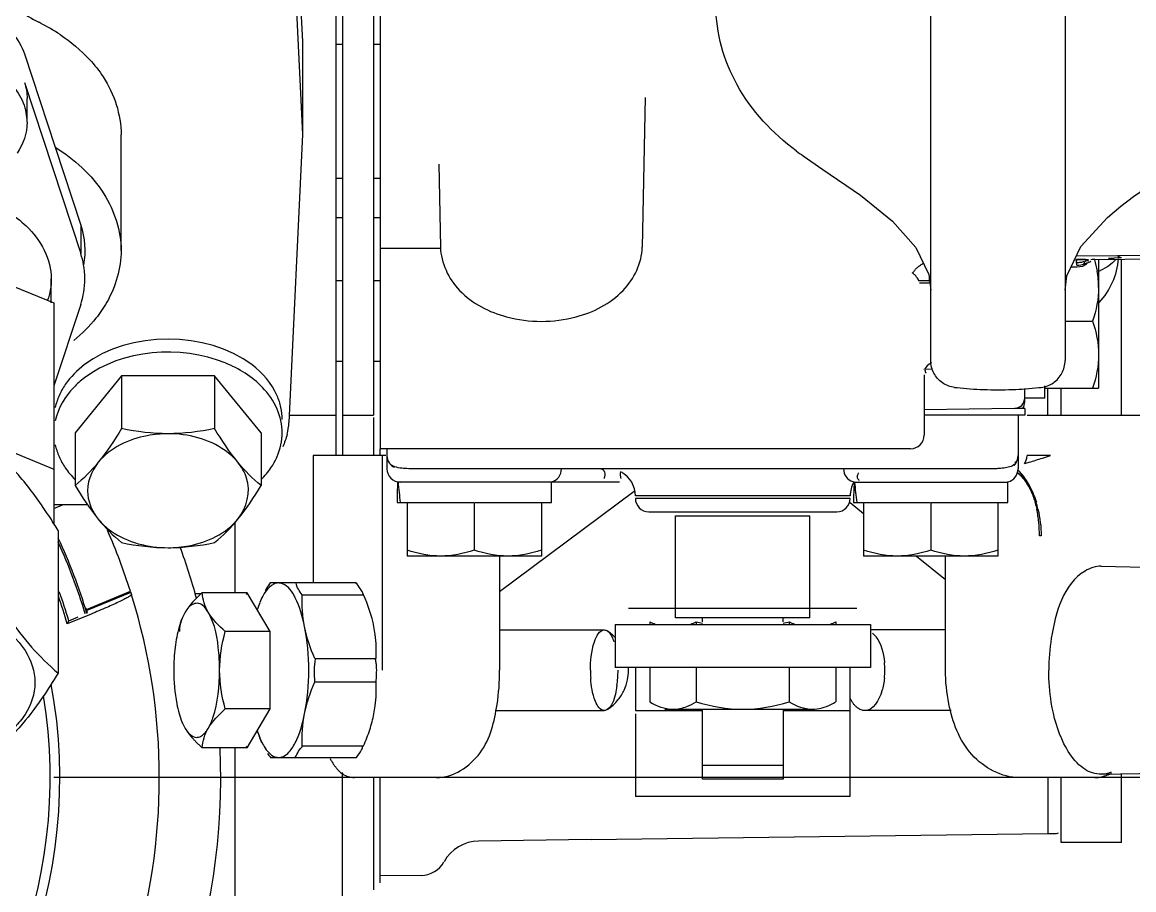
# Model space of a CAD drawing. Header units: millimetres. Extents: x 17886 to 18265, y -8727 to -7321.
# Drawn here: x 18010.017 to 18010.845, y -7650.486 to -7649.84 of the extents above; entities that cross this region are included whole.
import ezdxf

# ---------------------------------------------------------------- set-up
doc = ezdxf.new("R2010")
doc.units = ezdxf.units.MM
doc.linetypes.add('CENTER', pattern=[2, 1.25, -0.25, 0.25, -0.25])
for name, color, linetype in [('3583940_CP01DXF_CONTINUOUS_LINE', 7, 'Continuous'), ('3583940_CP03DXF_CONTINUOUS_LINE', 7, 'Continuous'), ('3884027_DKREDXF_CONTINUOUS_LINE', 7, 'Continuous'), ('5D1026_DKVG0DXF_CONTINUOUS_LINE', 7, 'Continuous'), ('DEFAULT_1', 7, 'CENTER')]:
    doc.layers.add(name, color=color, linetype=linetype)

msp = doc.modelspace()

# ---------------------------------------------------------------- linework, layer by layer
at = {"layer": '3583940_CP01DXF_CONTINUOUS_LINE', "color": 6, "linetype": 'Continuous'}
for p, q in [((18010.04068, -7650.20218), (18010.04693, -7650.1996)), ((18010.06489, -7650.27742), (18010.09763, -7650.26385)), ((18010.09773, -7650.26418), (18010.06498, -7650.27774)), ((18010.09789, -7650.26468), (18010.06514, -7650.27825)), ((18010.09773, -7650.26418), (18010.09845, -7650.26646)), ((18010.06464, -7650.27662), (18010.06436, -7650.27673)), ((18010.06489, -7650.27742), (18010.06464, -7650.27662)), ((18010.06557, -7650.27963), (18010.06498, -7650.27774)), ((18010.06833, -7650.28087), (18010.05063, -7650.2882)), ((18010.05063, -7650.2882), (18010.05178, -7650.28579)), ((18010.05178, -7650.28579), (18010.05861, -7650.28296))]:
    msp.add_line(p, q, dxfattribs=at)
for radius, start, end in [(0.45847, 17.62548, 23.65535), (0.50419, 15.36659, 19.89812), (0.4064, 16.36015, 19.41971), (0.40819, 16.63954, 19.83598), (0.45847, 342.71583, 17.28417), (0.38436, 178.05162, 10.41973), (0.37719, 178.28265, 9.27887), (0.50419, 319.08374, 2.53141)]:
    msp.add_arc((18009.66068, -7650.40268), radius, start, end, dxfattribs=at)
for points, knots in [([(18010.09845, -7650.26646), (18010.09853, -7650.2667), (18010.09746, -7650.26734), (18010.0961, -7650.26828), (18010.09321, -7650.26974), (18010.08789, -7650.27237), (18010.07943, -7650.27619), (18010.07224, -7650.27925), (18010.06833, -7650.28087)], [0, 0, 0, 0, 0.022643, 0.081013, 0.174063, 0.298348, 0.620774, 1, 1, 1, 1]), ([(18010.06514, -7650.27997), (18010.06525, -7650.27991), (18010.06537, -7650.27982), (18010.06558, -7650.27968), (18010.06557, -7650.27963)], [0, 0, 0, 0, 0.717759, 1, 1, 1, 1])]:
    msp.add_open_spline(points, degree=3, knots=knots, dxfattribs=at)
at = {"layer": '3583940_CP03DXF_CONTINUOUS_LINE', "color": 7, "linetype": 'Continuous'}
for radius, start, end in [(0.42266, 16.82941, 24.95465), (0.42139, 16.84108, 24.58129)]:
    msp.add_arc((18009.66068, -7650.40268), radius, start, end, dxfattribs=at)
at = {"layer": '3884027_DKREDXF_CONTINUOUS_LINE', "color": 7, "linetype": 'Continuous'}
for p, q in [((18010.27868, -7649.36843), (18010.27868, -7650.13268)), ((18010.25568, -7649.37592), (18010.25568, -7650.16268)), ((18010.01874, -7649.86374), (18010.04155, -7649.93317)), ((18010.06062, -7649.99121), (18010.06062, -7650.01242)), ((18009.94568, -7650.01031), (18010.04068, -7650.04909)), ((18010.28368, -7650.00844), (18010.28368, -7650.01054)), ((18010.80884, -7650.01686), (18010.81114, -7650.01685)), ((18010.83023, -7650.01543), (18010.83293, -7650.01541)), ((18010.83293, -7650.01541), (18010.83561, -7650.01538)), ((18010.06062, -7650.05019), (18010.04068, -7650.11087)), ((18010.76368, -7650.12018), (18010.76368, -7650.11292)), ((18010.77868, -7650.11227), (18010.77868, -7650.11098)), ((18010.77868, -7650.12018), (18010.77868, -7650.11268)), ((18010.76368, -7650.12768), (18010.7562, -7650.12768)), ((18009.94568, -7650.13405), (18010.04068, -7650.17283)), ((18010.25068, -7650.13268), (18010.25068, -7650.16268)), ((18010.76368, -7650.13268), (18010.68868, -7650.13268)), ((18010.28785, -7650.16268), (18010.23376, -7650.16268)), ((18010.28368, -7650.16268), (18010.28368, -7650.15768)), ((18010.76518, -7650.16484), (18010.76538, -7650.16268)), ((18010.78279, -7650.16268), (18010.76538, -7650.16268)), ((18010.04068, -7650.17283), (18010.04068, -7650.21366)), ((18010.46176, -7650.18268), (18010.29661, -7650.18268)), ((18010.63661, -7650.18268), (18010.75118, -7650.18268)), ((18010.63368, -7650.19268), (18010.47368, -7650.19268)), ((18010.63368, -7650.19468), (18010.47368, -7650.19468)), ((18010.29618, -7650.19768), (18010.30368, -7650.19768)), ((18010.30409, -7650.19768), (18010.35327, -7650.19768)), ((18010.35409, -7650.19768), (18010.40327, -7650.19768)), ((18010.40368, -7650.19768), (18010.41118, -7650.19768)), ((18010.63618, -7650.19768), (18010.64368, -7650.19768)), ((18010.64409, -7650.19768), (18010.69327, -7650.19768)), ((18010.69409, -7650.19768), (18010.74327, -7650.19768)), ((18010.74368, -7650.19768), (18010.75118, -7650.19768)), ((18010.50368, -7650.20768), (18010.60368, -7650.20768)), ((18010.77596, -7650.22266), (18010.77466, -7650.22268)), ((18010.63868, -7650.27668), (18010.46868, -7650.27668)), ((18010.60368, -7650.28368), (18010.50368, -7650.28368)), ((18010.28368, -7650.48088), (18010.28368, -7650.40268))]:
    msp.add_line(p, q, dxfattribs=at)
at = {"layer": '3884027_DKREDXF_CONTINUOUS_LINE', "color": 6, "linetype": 'Continuous'}
for p, q in [((18010.25068, -7649.37799), (18010.25068, -7650.13268)), ((18010.21563, -7649.64029), (18010.22568, -7649.85453)), ((18010.28368, -7649.6661), (18010.28368, -7650.00844)), ((18010.21563, -7649.70958), (18010.22568, -7649.92382)), ((18010.69368, -7650.09213), (18010.69368, -7649.7743)), ((18010.79368, -7649.7743), (18010.79368, -7650.09213)), ((18010.22568, -7649.85453), (18010.22568, -7649.92382)), ((18010.25068, -7649.85634), (18010.25568, -7649.85634)), ((18010.27868, -7649.85634), (18010.28368, -7649.85634)), ((18010.01874, -7649.88495), (18010.06062, -7650.01242)), ((18010.02068, -7649.91463), (18010.02068, -7649.89695)), ((18010.48087, -7649.89626), (18010.47881, -7650.00762)), ((18010.09068, -7650.01009), (18010.09068, -7649.92382)), ((18010.22568, -7649.92382), (18010.21563, -7650.13807)), ((18010.04155, -7649.93317), (18010.06062, -7649.99121)), ((18010.59857, -7649.93961), (18010.61334, -7649.94969)), ((18010.32742, -7649.94579), (18010.32856, -7650.00762)), ((18010.25068, -7649.95634), (18010.25568, -7649.95634)), ((18010.27868, -7649.95634), (18010.28368, -7649.95634)), ((18010.84459, -7649.96999), (18010.87186, -7649.95114)), ((18010.8353, -7649.97705), (18010.84459, -7649.96999)), ((18010.82531, -7649.98542), (18010.83529, -7649.97706)), ((18010.25068, -7649.98542), (18010.25568, -7649.98542)), ((18010.27868, -7649.98542), (18010.28368, -7649.98542)), ((18010.28368, -7650.00844), (18010.32856, -7650.00844)), ((18010.28368, -7650.01054), (18010.28368, -7650.15768)), ((18010.80208, -7650.01404), (18010.88068, -7650.0133)), ((18010.79827, -7650.02213), (18010.80204, -7650.02226)), ((18010.80074, -7650.01696), (18010.81114, -7650.01686)), ((18010.80681, -7650.02169), (18010.80961, -7650.02035)), ((18010.81287, -7650.01685), (18010.88068, -7650.01622)), ((18010.81868, -7650.01679), (18010.81868, -7650.11268)), ((18010.82607, -7650.01584), (18010.82815, -7650.0158)), ((18010.82815, -7650.0158), (18010.83024, -7650.01576)), ((18010.83568, -7650.13297), (18010.83568, -7650.01663)), ((18010.03868, -7650.04909), (18010.03868, -7650.0313)), ((18010.25568, -7650.03268), (18010.25068, -7650.03268)), ((18010.28368, -7650.03268), (18010.27868, -7650.03268)), ((18010.69261, -7650.03268), (18010.6851, -7650.03268)), ((18010.04068, -7650.04909), (18010.04068, -7650.17283)), ((18010.79368, -7650.06268), (18010.81422, -7650.06268)), ((18010.25568, -7650.09268), (18010.25068, -7650.09268)), ((18010.28368, -7650.09268), (18010.27868, -7650.09268)), ((18010.09104, -7650.10343), (18010.0564, -7650.14586)), ((18010.09104, -7650.10343), (18010.09104, -7650.14277)), ((18010.16033, -7650.10343), (18010.09104, -7650.10343)), ((18010.16033, -7650.10343), (18010.16033, -7650.14277)), ((18010.19497, -7650.14586), (18010.16033, -7650.10343)), ((18010.69436, -7650.09839), (18010.68853, -7650.09861)), ((18010.68868, -7650.10268), (18010.68868, -7650.14768)), ((18010.77868, -7650.11268), (18010.81868, -7650.11268)), ((18010.78082, -7650.133), (18010.78082, -7650.11268)), ((18010.79068, -7650.13297), (18010.79068, -7650.11268)), ((18010.76368, -7650.12268), (18010.76368, -7650.12018)), ((18010.77868, -7650.12018), (18010.76368, -7650.12018)), ((18010.75579, -7650.12778), (18010.68868, -7650.12866)), ((18010.76368, -7650.12768), (18010.76368, -7650.13268)), ((18010.21563, -7650.13268), (18010.25068, -7650.13268)), ((18010.25568, -7650.13268), (18010.27868, -7650.13268)), ((18010.27868, -7650.13458), (18010.27868, -7650.16268)), ((18010.75868, -7650.13268), (18010.75868, -7650.17268)), ((18010.76538, -7650.13268), (18010.85845, -7650.13268)), ((18010.0564, -7650.14586), (18010.0564, -7650.1852)), ((18010.19497, -7650.14586), (18010.19497, -7650.1852)), ((18010.23376, -7650.16268), (18010.23376, -7650.25768)), ((18010.67868, -7650.15768), (18010.28368, -7650.15768)), ((18010.28537, -7650.32268), (18010.28539, -7650.16283)), ((18010.28868, -7650.15768), (18010.28868, -7650.17268)), ((18010.73805, -7650.17268), (18010.30931, -7650.17268)), ((18010.75979, -7650.17486), (18010.76055, -7650.17588)), ((18010.76233, -7650.17846), (18010.76335, -7650.18003)), ((18010.41118, -7650.19768), (18010.41118, -7650.18268)), ((18010.75118, -7650.19768), (18010.75118, -7650.18268)), ((18010.76335, -7650.18003), (18010.76446, -7650.18181)), ((18010.37259, -7650.26398), (18010.47279, -7650.18934)), ((18010.06578, -7650.1996), (18010.04068, -7650.1996)), ((18010.30368, -7650.19768), (18010.30368, -7650.23768)), ((18010.35368, -7650.19768), (18010.35368, -7650.23321)), ((18010.40368, -7650.19768), (18010.40368, -7650.23768)), ((18010.48368, -7650.20468), (18010.62368, -7650.20468)), ((18010.63369, -7650.19783), (18010.64368, -7650.20591)), ((18010.64368, -7650.19768), (18010.64368, -7650.23768)), ((18010.69368, -7650.19768), (18010.69368, -7650.23321)), ((18010.74368, -7650.19768), (18010.74368, -7650.23768)), ((18010.17568, -7650.26494), (18010.17568, -7650.21251)), ((18010.50368, -7650.28368), (18010.50368, -7650.20768)), ((18010.60368, -7650.28368), (18010.60368, -7650.20768)), ((18010.04383, -7650.21869), (18010.04383, -7650.32475)), ((18010.40368, -7650.23768), (18010.30368, -7650.23768)), ((18010.37259, -7650.23768), (18010.37259, -7650.32268)), ((18010.74368, -7650.23768), (18010.64368, -7650.23768)), ((18010.68299, -7650.23768), (18010.70458, -7650.25513)), ((18010.70467, -7650.32268), (18010.70467, -7650.23768)), ((18010.82068, -7650.24518), (18010.89429, -7650.24668)), ((18010.26608, -7650.25768), (18010.20166, -7650.25768)), ((18010.18454, -7650.26494), (18010.15115, -7650.26494)), ((18010.18454, -7650.26494), (18010.18381, -7650.26617)), ((18010.20164, -7650.29381), (18010.18454, -7650.26494)), ((18010.19555, -7650.26859), (18010.19402, -7650.27222)), ((18010.2256, -7650.26643), (18010.27127, -7650.26643)), ((18010.1384, -7650.27937), (18010.13617, -7650.28387)), ((18010.1364, -7650.28333), (18010.13617, -7650.28386)), ((18010.4844, -7650.28668), (18010.4844, -7650.28868)), ((18010.51904, -7650.28668), (18010.51904, -7650.28868)), ((18010.52368, -7650.28668), (18010.52368, -7650.28368)), ((18010.58368, -7650.28668), (18010.58368, -7650.28368)), ((18010.58833, -7650.28668), (18010.58833, -7650.28868)), ((18010.62297, -7650.28668), (18010.62297, -7650.28868)), ((18010.20164, -7650.29381), (18010.16825, -7650.29381)), ((18010.20164, -7650.35154), (18010.20164, -7650.29381)), ((18010.37259, -7650.29268), (18010.4505, -7650.29268)), ((18010.45868, -7650.28868), (18010.45868, -7650.32068)), ((18010.45868, -7650.28868), (18010.64868, -7650.28868)), ((18010.64868, -7650.28868), (18010.64868, -7650.32068)), ((18010.70467, -7650.29268), (18010.64868, -7650.29268)), ((18010.23498, -7650.31392), (18010.28065, -7650.31392)), ((18010.64868, -7650.32068), (18010.45868, -7650.32068)), ((18010.47368, -7650.32068), (18010.47368, -7650.35268)), ((18010.4844, -7650.32068), (18010.4844, -7650.34632)), ((18010.51904, -7650.32068), (18010.51904, -7650.34632)), ((18010.58833, -7650.32068), (18010.58833, -7650.34632)), ((18010.62297, -7650.32068), (18010.62297, -7650.34632)), ((18010.63368, -7650.41668), (18010.63368, -7650.32068)), ((18010.23498, -7650.33143), (18010.28065, -7650.33143)), ((18010.20164, -7650.35154), (18010.16825, -7650.35154)), ((18010.18454, -7650.38041), (18010.20164, -7650.35154)), ((18010.36951, -7650.35268), (18010.4505, -7650.35268)), ((18010.47368, -7650.35268), (18010.52368, -7650.35268)), ((18010.49573, -7650.35168), (18010.60565, -7650.35168)), ((18010.52368, -7650.40368), (18010.52368, -7650.35168)), ((18010.58368, -7650.35168), (18010.58368, -7650.40368)), ((18010.58368, -7650.35268), (18010.63368, -7650.35268)), ((18010.70883, -7650.35268), (18010.64446, -7650.35268)), ((18010.1364, -7650.36203), (18010.13617, -7650.36149)), ((18010.13617, -7650.36149), (18010.1384, -7650.36598)), ((18010.47368, -7650.35511), (18010.47368, -7650.41668)), ((18010.19555, -7650.37676), (18010.19402, -7650.37313)), ((18010.18454, -7650.38041), (18010.15115, -7650.38041)), ((18010.17568, -7650.50082), (18010.17568, -7650.38041)), ((18010.18381, -7650.37918), (18010.18454, -7650.38041)), ((18010.2256, -7650.37892), (18010.27127, -7650.37892)), ((18010.20166, -7650.38768), (18010.26608, -7650.38768)), ((18010.58368, -7650.39368), (18010.52368, -7650.39368)), ((18010.25568, -7650.50082), (18010.25568, -7650.39875)), ((18010.32549, -7650.40268), (18010.26441, -7650.40268)), ((18010.27868, -7650.40268), (18010.27868, -7650.48616)), ((18010.81596, -7650.40268), (18010.75967, -7650.40268)), ((18010.78082, -7650.40268), (18010.78082, -7650.44438)), ((18010.79068, -7650.45087), (18010.79068, -7650.40268)), ((18010.82068, -7650.40017), (18010.89429, -7650.39867)), ((18010.83568, -7650.45087), (18010.83568, -7650.39987)), ((18010.58368, -7650.40368), (18010.52368, -7650.40368)), ((18010.63368, -7650.41668), (18010.47368, -7650.41668)), ((18010.44068, -7650.44883), (18010.78082, -7650.44438)), ((18010.78082, -7650.44438), (18010.78568, -7650.44438)), ((18010.44068, -7650.44882), (18010.35695, -7650.44992)), ((18010.83568, -7650.45088), (18010.79068, -7650.45088)), ((18010.31404, -7650.47548), (18010.28368, -7650.47588))]:
    msp.add_line(p, q, dxfattribs=at)
for points in [[(18010.61334, -7649.94969), (18010.6413, -7649.96891), (18010.66515, -7649.98824), (18010.68253, -7650.00795), (18010.69213, -7650.02802), (18010.69368, -7650.03965)], [(18010.79368, -7650.03968), (18010.79498, -7650.02905), (18010.80543, -7650.00709), (18010.82531, -7649.98542)], [(18010.80204, -7650.02226), (18010.80252, -7650.02228), (18010.80681, -7650.02169)], [(18010.81586, -7650.01678), (18010.8157, -7650.01679), (18010.81399, -7650.01683)], [(18010.759, -7650.17388), (18010.75888, -7650.17375), (18010.7591, -7650.17401), (18010.75942, -7650.17439), (18010.75979, -7650.17486)], [(18010.76801, -7650.1866), (18010.76726, -7650.18519), (18010.76651, -7650.18386), (18010.76578, -7650.18265), (18010.76509, -7650.18155), (18010.76441, -7650.18053), (18010.76375, -7650.17959), (18010.76311, -7650.17872), (18010.76249, -7650.17791), (18010.76189, -7650.17715), (18010.76132, -7650.17646), (18010.76077, -7650.17582), (18010.76024, -7650.17523), (18010.75974, -7650.17467), (18010.75925, -7650.17415), (18010.759, -7650.17388)], [(18010.76055, -7650.17588), (18010.76096, -7650.17645), (18010.7614, -7650.17708), (18010.76185, -7650.17774), (18010.76233, -7650.17846)], [(18010.76446, -7650.18181), (18010.76505, -7650.18278), (18010.76566, -7650.1838), (18010.76629, -7650.18487)], [(18010.76629, -7650.18487), (18010.76694, -7650.186), (18010.76761, -7650.18719), (18010.76833, -7650.1885)], [(18010.77055, -7650.19224), (18010.76999, -7650.19086), (18010.76938, -7650.18946), (18010.76872, -7650.18803), (18010.76801, -7650.1866)], [(18010.76833, -7650.1885), (18010.76912, -7650.18999), (18010.76993, -7650.19158), (18010.77071, -7650.1932)], [(18010.77245, -7650.19751), (18010.77204, -7650.19628), (18010.77158, -7650.19497), (18010.77108, -7650.19361), (18010.77055, -7650.19224)], [(18010.77071, -7650.1932), (18010.77123, -7650.19435), (18010.77176, -7650.19563), (18010.77242, -7650.19744)]]:
    msp.add_lwpolyline(points, dxfattribs=at)
at = {"layer": '3884027_DKREDXF_CONTINUOUS_LINE', "color": 7, "linetype": 'Continuous'}
for points in [[(18010.83194, -7650.01374), (18010.83278, -7650.01417), (18010.83372, -7650.0146), (18010.83474, -7650.01502), (18010.83561, -7650.01538)], [(18010.80238, -7650.02097), (18010.80394, -7650.02096), (18010.80539, -7650.0208), (18010.80659, -7650.02055), (18010.80752, -7650.02032)], [(18010.69261, -7650.03064), (18010.69251, -7650.03145), (18010.69246, -7650.03228), (18010.69246, -7650.0331)], [(18010.76359, -7650.16877), (18010.76457, -7650.16691), (18010.76518, -7650.16484)]]:
    msp.add_lwpolyline(points, dxfattribs=at)
at = {"layer": '3884027_DKREDXF_CONTINUOUS_LINE', "color": 6, "linetype": 'Continuous'}
for centre, radius, start, end in [((18009.95994, -7649.97903), 0.15532, 62.95594, 63.44961), ((18009.96441, -7649.97064), 0.14582, 56.2895, 63.02146), ((18009.98253, -7649.91469), 0.03815, 3.38166, 13.48663), ((18009.98316, -7649.91463), 0.03752, 359.99949, 3.35336), ((18010.70823, -7649.78289), 0.19128, 233.11564, 235.02547), ((18010.77918, -7650.01169), 0.0545, 317.14954, 355.18789), ((18010.74715, -7650.03827), 0.07156, 5.37827, 10.3369), ((18010.80976, -7650.00068), 0.02631, 289.93981, 293.07144), ((18010.75278, -7650.0377), 0.06591, 0.01995, 5.34603), ((18010.7433, -7649.83023), 0.28356, 263.54923, 263.91402), ((18010.7436, -7649.82715), 0.28666, 263.9191, 267.86066), ((18010.74368, -7649.8253), 0.28851, 267.85742, 272.1421), ((18010.74377, -7649.82715), 0.28666, 272.13886, 276.0809), ((18010.74407, -7649.83023), 0.28356, 276.08598, 276.45077), ((18010.75568, -7650.11978), 0.008, 270.75, 0), ((18010.16758, -7650.136), 0.0431, 0.05117, 12.04816), ((18010.75368, -7650.12268), 0.01, 330, 0), ((18010.16975, -7650.13587), 0.04594, 346.02106, 357.26062), ((18010.67868, -7650.14768), 0.01, 270, 0), ((18010.29868, -7650.16268), 0.01, 180, 214.45657), ((18010.29868, -7650.16268), 0.01, 220.25851, 241.86182), ((18010.29593, -7650.16431), 0.00684, 231.25668, 236.14436), ((18010.29868, -7650.17268), 0.01, 180, 270), ((18010.40868, -7650.17268), 0.01, 283.99521, 0), ((18010.45368, -7650.19268), 0.02, 0, 60.00008), ((18010.74868, -7650.17268), 0.01, 283.99519, 0), ((18010.65368, -7650.19268), 0.02, 150, 180), ((18010.63868, -7650.17268), 0.01, 252.38805, 260.00961), ((18010.48368, -7650.19468), 0.01, 180, 270), ((18010.62368, -7650.19468), 0.01, 270, 0), ((18009.69989, -7650.42718), 0.40218, 32.07293, 34.15753), ((18009.59836, -7650.4914), 0.52232, 31.47407, 32.12775), ((18010.30543, -7650.3155), 0.11947, 158.87689, 161.56589), ((18010.24792, -7650.29491), 0.05848, 155.98514, 157.1691), ((18010.43343, -7650.32282), 0.03519, 43.7001, 56.71641), ((18010.60033, -7650.32267), 0.05913, 2.45556, 5.67684), ((18010.60032, -7650.32268), 0.05914, 0.00414, 2.46234), ((18010.52669, -7650.32267), 0.08645, 180.00274, 183.88415), ((18010.38234, -7650.32328), 0.0784, 352.02357, 356.16008), ((18010.37431, -7650.32267), 0.08645, 356.11585, 359.99726), ((18010.43345, -7650.32267), 0.0351, 348.17571, 359.98243), ((18010.43367, -7650.32268), 0.03489, 0.00133, 2.40229), ((18010.60019, -7650.32267), 0.05927, 354.32702, 359.99321), ((18010.43345, -7650.32264), 0.03511, 335.05977, 348.13676), ((18010.4334, -7650.3225), 0.03524, 303.29993, 321.24533), ((18010.43348, -7650.32263), 0.03509, 321.3264, 335.02309), ((18010.30544, -7650.32986), 0.11947, 198.43414, 201.12386), ((18010.24613, -7650.35122), 0.05653, 202.81145, 205.05545), ((18010.2664, -7650.3841), 0.01905, 230.13796, 235.83448), ((18010.81595, -7650.37784), 0.0248, 270.05159, 281.7232), ((18010.8148, -7650.37487), 0.02799, 292.89113, 298.66352), ((18010.78568, -7650.43438), 0.01, 270, 288.24783), ((18010.35735, -7650.47992), 0.03, 90.75, 150.81059), ((18010.31378, -7650.45558), 0.0199, 270.75, 330.81059)]:
    msp.add_arc(centre, radius, start, end, dxfattribs=at)
at = {"layer": '3884027_DKREDXF_CONTINUOUS_LINE', "color": 7, "linetype": 'Continuous'}
for centre, radius, start, end in [((18010.0018, -7650.03178), 0.06193, 10.29298, 18.21871), ((18010.00379, -7650.03131), 0.05988, 350.45115, 10.18578), ((18010.8142, -7651.31101), 1.29416, 90.23715, 90.53562), ((18010.77154, -7649.92439), 0.10246, 290.56105, 292.23017), ((18010.75058, -7649.87302), 0.15794, 292.21496, 293.23955), ((18010.67426, -7650.03646), 0.01114, 54.02702, 60.48623), ((18010.6748, -7650.03571), 0.01022, 46.66623, 54.00119), ((18010.688, -7649.9339), 0.10025, 270.85497, 272.56386), ((18010.00223, -7650.03093), 0.06148, 343.47833, 350.34443), ((18010.00069, -7650.03049), 0.06309, 341.80873, 343.49747), ((18010.74868, -7650.16268), 0.01, 325.54343, 0), ((18010.66695, -7649.82975), 0.3525, 288.18981, 289.18459), ((18010.67282, -7649.85218), 0.32935, 285.99922, 286.61282), ((18010.65885, -7649.80546), 0.3781, 286.61639, 288.20663), ((18010.63868, -7650.17268), 0.01, 180, 252.38805), ((18010.72263, -7650.21087), 0.05108, 25.08699, 29.15451), ((18010.71396, -7650.21491), 0.06065, 20.46698, 25.07148), ((18010.70523, -7650.21821), 0.06998, 17.1533, 20.49608), ((18010.69657, -7650.22087), 0.07904, 13.33066, 17.1477), ((18010.68512, -7650.22163), 0.08949, 5.86156, 12.18876), ((18010.67611, -7650.22264), 0.09854, 359.97994, 5.91002), ((18010.56508, -7650.08943), 0.20255, 256.86301, 258.20512), ((18010.54229, -7650.08943), 0.20255, 281.79488, 283.13699), ((18010.1867, -7650.30839), 0.09405, 7.5217, 11.16635), ((18010.1867, -7650.33696), 0.09405, 348.83365, 352.47898)]:
    msp.add_arc(centre, radius, start, end, dxfattribs=at)
for centre, start_param, end_param in [((18010.35368, -7650.19768), -1.692744, -1.570796), ((18010.35368, -7650.16218), -1.403829, -1.278828), ((18010.69368, -7650.19768), -1.692744, -1.570796), ((18010.69368, -7650.16218), -1.403829, -1.278828)]:
    msp.add_ellipse(centre, major_axis=(0, -0.12331), ratio=0.466308, start_param=start_param, end_param=end_param, dxfattribs=at)
at = {"layer": '3884027_DKREDXF_CONTINUOUS_LINE', "color": 6, "linetype": 'Continuous'}
for points in [[(18010.0027, -7649.81729), (18010.00902, -7649.82713), (18010.0189, -7649.83486), (18010.02937, -7649.84009)], [(18010.04534, -7649.84934), (18010.05327, -7649.85465), (18010.06072, -7649.86085), (18010.06719, -7649.86787)], [(18010.01874, -7649.88495), (18010.02, -7649.8888), (18010.02068, -7649.8929), (18010.02068, -7649.89695)], [(18010.02068, -7649.91463), (18010.02068, -7649.92272), (18010.01777, -7649.93104), (18010.0132, -7649.93772)], [(18010.81557, -7650.01703), (18010.81636, -7650.0198), (18010.81704, -7650.0226), (18010.81755, -7650.02543)], [(18010.83148, -7650.01667), (18010.82848, -7650.02027), (18010.82438, -7650.02305), (18010.82007, -7650.02488)], [(18010.03868, -7650.0313), (18010.03868, -7650.03666), (18010.03772, -7650.04209), (18010.03594, -7650.04715)], [(18010.81868, -7650.03768), (18010.81868, -7650.04614), (18010.8169, -7650.05465), (18010.81422, -7650.06268)], [(18010.07192, -7650.06053), (18010.06709, -7650.06658), (18010.06154, -7650.07208), (18010.05556, -7650.07699)], [(18010.3778, -7650.0595), (18010.3862, -7650.06176), (18010.39498, -7650.06288), (18010.40368, -7650.06288)], [(18010.40368, -7650.06288), (18010.41235, -7650.06288), (18010.4211, -7650.06177), (18010.42947, -7650.05952)], [(18010.81422, -7650.06268), (18010.8169, -7650.07071), (18010.81868, -7650.07921), (18010.81868, -7650.08768)], [(18010.18799, -7650.09508), (18010.15495, -7650.0699), (18010.09641, -7650.0699), (18010.06337, -7650.09508)], [(18010.81868, -7650.08768), (18010.81868, -7650.09614), (18010.8169, -7650.10465), (18010.81422, -7650.11268)], [(18010.06337, -7650.09508), (18010.05792, -7650.09923), (18010.05296, -7650.10421), (18010.0491, -7650.10988)], [(18010.20691, -7650.11824), (18010.20292, -7650.1091), (18010.19592, -7650.10112), (18010.18799, -7650.09508)], [(18010.696, -7650.10147), (18010.69451, -7650.09863), (18010.69368, -7650.09534), (18010.69368, -7650.09213)], [(18010.79137, -7650.10147), (18010.79286, -7650.09863), (18010.79368, -7650.09534), (18010.79368, -7650.09213)], [(18010.06337, -7650.10497), (18010.06057, -7650.10711), (18010.0579, -7650.10946), (18010.05545, -7650.112)], [(18010.70242, -7650.10865), (18010.69976, -7650.10685), (18010.69749, -7650.10431), (18010.696, -7650.10147)], [(18010.78495, -7650.10865), (18010.78761, -7650.10685), (18010.78987, -7650.10431), (18010.79137, -7650.10147)], [(18010.05545, -7650.112), (18010.04887, -7650.11883), (18010.04361, -7650.12761), (18010.04163, -7650.1369)], [(18010.0491, -7650.10988), (18010.04731, -7650.11251), (18010.04574, -7650.11532), (18010.04446, -7650.11824)], [(18010.20691, -7650.12814), (18010.2043, -7650.12217), (18010.20043, -7650.11668), (18010.19591, -7650.112)], [(18010.71144, -7650.112), (18010.70825, -7650.11164), (18010.70507, -7650.11045), (18010.70242, -7650.10865)], [(18010.77593, -7650.112), (18010.77912, -7650.11164), (18010.7823, -7650.11045), (18010.78495, -7650.10865)], [(18010.04446, -7650.11824), (18010.04323, -7650.12105), (18010.04227, -7650.124), (18010.04163, -7650.127)], [(18010.20973, -7650.127), (18010.2091, -7650.124), (18010.20813, -7650.12105), (18010.20691, -7650.11824)], [(18010.21068, -7650.14586), (18010.21068, -7650.13982), (18010.20932, -7650.13367), (18010.20691, -7650.12814)], [(18010.09104, -7650.14277), (18010.08575, -7650.15142), (18010.08014, -7650.15992), (18010.07372, -7650.16778)], [(18010.12568, -7650.14656), (18010.11407, -7650.14656), (18010.10242, -7650.1451), (18010.09104, -7650.14277)], [(18010.16033, -7650.14277), (18010.14894, -7650.1451), (18010.1373, -7650.14656), (18010.12568, -7650.14656)], [(18010.17765, -7650.16778), (18010.17123, -7650.15992), (18010.16562, -7650.15142), (18010.16033, -7650.14277)], [(18010.20691, -7650.16357), (18010.20932, -7650.15804), (18010.21068, -7650.15189), (18010.21068, -7650.14586)], [(18010.04163, -7650.15481), (18010.04227, -7650.15781), (18010.04323, -7650.16076), (18010.04446, -7650.16357)], [(18010.21433, -7650.14697), (18010.21354, -7650.15014), (18010.21241, -7650.15324), (18010.21101, -7650.15619)], [(18010.04446, -7650.16357), (18010.04574, -7650.16649), (18010.04731, -7650.1693), (18010.0491, -7650.17193)], [(18010.07372, -7650.16778), (18010.06854, -7650.17412), (18010.06275, -7650.18002), (18010.0564, -7650.1852)], [(18010.07372, -7650.16778), (18010.06832, -7650.17439), (18010.06495, -7650.18367), (18010.06585, -7650.19216)], [(18010.18418, -7650.17955), (18010.1828, -7650.17528), (18010.18048, -7650.17125), (18010.17765, -7650.16778)], [(18010.19497, -7650.1852), (18010.18862, -7650.18002), (18010.18283, -7650.17412), (18010.17765, -7650.16778)], [(18010.20227, -7650.17193), (18010.20406, -7650.1693), (18010.20563, -7650.16649), (18010.20691, -7650.16357)], [(18010.75693, -7650.16833), (18010.75532, -7650.17068), (18010.75203, -7650.17153), (18010.74922, -7650.172)], [(18010.0327, -7650.20137), (18010.02619, -7650.1918), (18010.01916, -7650.18252), (18010.01127, -7650.17405)], [(18010.0491, -7650.17193), (18010.05122, -7650.17504), (18010.05366, -7650.17794), (18010.05632, -7650.1806)], [(18010.17765, -7650.2102), (18010.18425, -7650.20211), (18010.18739, -7650.18949), (18010.18418, -7650.17955)], [(18010.19505, -7650.1806), (18010.19771, -7650.17794), (18010.20015, -7650.17504), (18010.20227, -7650.17193)], [(18010.0564, -7650.1852), (18010.0617, -7650.19385), (18010.06731, -7650.20235), (18010.07372, -7650.2102)], [(18010.17765, -7650.2102), (18010.18406, -7650.20235), (18010.18967, -7650.19385), (18010.19497, -7650.1852)], [(18010.06585, -7650.19216), (18010.06654, -7650.19869), (18010.06957, -7650.20512), (18010.07372, -7650.2102)], [(18010.07372, -7650.2102), (18010.0789, -7650.21655), (18010.0847, -7650.22245), (18010.09104, -7650.22763)], [(18010.16033, -7650.22763), (18010.16667, -7650.22245), (18010.17247, -7650.21655), (18010.17765, -7650.2102)], [(18010.09104, -7650.22763), (18010.10242, -7650.22995), (18010.11407, -7650.23142), (18010.12568, -7650.23142)], [(18010.12568, -7650.23142), (18010.1373, -7650.23142), (18010.14894, -7650.22995), (18010.16033, -7650.22763)], [(18010.32868, -7650.23768), (18010.32022, -7650.23768), (18010.31172, -7650.23589), (18010.30368, -7650.23321)], [(18010.35368, -7650.23321), (18010.34565, -7650.23589), (18010.33715, -7650.23768), (18010.32868, -7650.23768)], [(18010.37868, -7650.23768), (18010.37022, -7650.23768), (18010.36172, -7650.23589), (18010.35368, -7650.23321)], [(18010.40368, -7650.23321), (18010.39565, -7650.23589), (18010.38715, -7650.23768), (18010.37868, -7650.23768)], [(18010.66868, -7650.23768), (18010.66022, -7650.23768), (18010.65172, -7650.23589), (18010.64368, -7650.23321)], [(18010.69368, -7650.23321), (18010.68565, -7650.23589), (18010.67715, -7650.23768), (18010.66868, -7650.23768)], [(18010.71868, -7650.23768), (18010.71022, -7650.23768), (18010.70172, -7650.23589), (18010.69368, -7650.23321)], [(18010.74368, -7650.23321), (18010.73565, -7650.23589), (18010.72715, -7650.23768), (18010.71868, -7650.23768)], [(18010.20166, -7650.25768), (18010.20031, -7650.25954), (18010.1989, -7650.26142), (18010.19794, -7650.26351)], [(18010.2256, -7650.26643), (18010.22368, -7650.26379), (18010.22142, -7650.261), (18010.22102, -7650.25775)], [(18010.15115, -7650.26494), (18010.14633, -7650.26918), (18010.14167, -7650.27385), (18010.1384, -7650.27937)], [(18010.1555, -7650.27937), (18010.15294, -7650.27505), (18010.1514, -7650.26996), (18010.15115, -7650.26494)], [(18010.22728, -7650.29018), (18010.22575, -7650.28239), (18010.22524, -7650.27436), (18010.2256, -7650.26643)], [(18010.13617, -7650.28387), (18010.13526, -7650.28604), (18010.1345, -7650.28827), (18010.13385, -7650.29054)], [(18010.13637, -7650.28338), (18010.13499, -7650.28666), (18010.13422, -7650.29025), (18010.13405, -7650.29381)], [(18010.16825, -7650.29381), (18010.16343, -7650.28957), (18010.15877, -7650.2849), (18010.1555, -7650.27937)], [(18010.13385, -7650.29054), (18010.13244, -7650.29545), (18010.13151, -7650.3005), (18010.13088, -7650.30558)], [(18010.16405, -7650.32268), (18010.16405, -7650.31295), (18010.1657, -7650.30319), (18010.16825, -7650.29381)], [(18010.22728, -7650.35518), (18010.23148, -7650.33392), (18010.23148, -7650.31143), (18010.22728, -7650.29018)], [(18010.23498, -7650.31392), (18010.23163, -7650.30631), (18010.2289, -7650.29834), (18010.22728, -7650.29018)], [(18010.65279, -7650.29773), (18010.65681, -7650.30311), (18010.6585, -7650.31015), (18010.65917, -7650.31682)], [(18010.13088, -7650.30558), (18010.13018, -7650.31124), (18010.12985, -7650.31697), (18010.12985, -7650.32268)], [(18010.23498, -7650.33143), (18010.23459, -7650.32565), (18010.23422, -7650.31971), (18010.23554, -7650.31407)], [(18010.16825, -7650.35154), (18010.1657, -7650.34216), (18010.16405, -7650.3324), (18010.16405, -7650.32268)], [(18010.37067, -7650.3482), (18010.37199, -7650.33977), (18010.37259, -7650.33121), (18010.37259, -7650.32268)], [(18010.70713, -7650.34761), (18010.70546, -7650.33943), (18010.70467, -7650.33103), (18010.70467, -7650.32268)], [(18010.22728, -7650.35518), (18010.2289, -7650.34701), (18010.23163, -7650.33905), (18010.23498, -7650.33143)], [(18010.1555, -7650.36598), (18010.15877, -7650.36045), (18010.16343, -7650.35579), (18010.16825, -7650.35154)], [(18010.4844, -7650.34632), (18010.48964, -7650.34934), (18010.49568, -7650.35168), (18010.50172, -7650.35168)], [(18010.50172, -7650.35168), (18010.50519, -7650.35168), (18010.50869, -7650.35093), (18010.51194, -7650.34972)], [(18010.51194, -7650.34972), (18010.5144, -7650.34881), (18010.51677, -7650.34763), (18010.51904, -7650.34632)], [(18010.51904, -7650.34632), (18010.53027, -7650.34956), (18010.542, -7650.35168), (18010.55368, -7650.35168)], [(18010.55368, -7650.35168), (18010.56537, -7650.35168), (18010.5771, -7650.34956), (18010.58833, -7650.34632)], [(18010.58833, -7650.34632), (18010.59356, -7650.34934), (18010.5996, -7650.35168), (18010.60565, -7650.35168)], [(18010.60565, -7650.35168), (18010.61035, -7650.35168), (18010.6151, -7650.35027), (18010.61934, -7650.34824)], [(18010.13385, -7650.35482), (18010.1345, -7650.35708), (18010.13526, -7650.35932), (18010.13617, -7650.36149)], [(18010.2256, -7650.37892), (18010.22524, -7650.37099), (18010.22575, -7650.36296), (18010.22728, -7650.35518)], [(18010.1384, -7650.36598), (18010.1399, -7650.36851), (18010.14171, -7650.37086), (18010.14367, -7650.37306)], [(18010.1384, -7650.36598), (18010.14025, -7650.36909), (18010.14333, -7650.37268), (18010.14695, -7650.37268)], [(18010.15115, -7650.38041), (18010.1514, -7650.37539), (18010.15294, -7650.3703), (18010.1555, -7650.36598)], [(18010.22042, -7650.38768), (18010.22186, -7650.38453), (18010.2236, -7650.38137), (18010.22612, -7650.37899)], [(18010.2557, -7650.39987), (18010.25822, -7650.40157), (18010.26137, -7650.40256), (18010.2644, -7650.40256)]]:
    msp.add_open_spline(points, degree=3, dxfattribs=at)
for points, knots in [([(18010.59342, -7649.93588), (18010.57585, -7649.92269), (18010.54575, -7649.89096), (18010.53368, -7649.8481), (18010.53368, -7649.82773)], [0, 0, 0, 0, 0.51884, 1, 1, 1, 1]), ([(18009.99137, -7649.87257), (18009.99497, -7649.87453), (18010.00735, -7649.88247), (18010.01715, -7649.89541), (18010.01963, -7649.90579)], [0, 0, 0, 0, 0.277265, 1, 1, 1, 1]), ([(18010.06719, -7649.86787), (18010.0709, -7649.8719), (18010.08366, -7649.88792), (18010.09068, -7649.90881), (18010.09068, -7649.92382)], [0, 0, 0, 0, 0.267173, 1, 1, 1, 1]), ([(18010.04155, -7649.93317), (18010.05576, -7649.94202), (18010.08021, -7649.9636), (18010.09068, -7649.99539), (18010.09068, -7650.01009)], [0, 0, 0, 0, 0.532334, 1, 1, 1, 1]), ([(18010.00646, -7649.98153), (18010.01132, -7649.98449), (18010.02761, -7649.99634), (18010.03868, -7650.01675), (18010.03868, -7650.0313)], [0, 0, 0, 0, 0.280964, 1, 1, 1, 1]), ([(18010.09068, -7650.01009), (18010.09068, -7650.02343), (18010.08524, -7650.04189), (18010.07491, -7650.05679), (18010.07192, -7650.06053)], [0, 0, 0, 0, 0.735844, 1, 1, 1, 1]), ([(18010.32857, -7650.00759), (18010.32877, -7650.01933), (18010.34108, -7650.04442), (18010.36488, -7650.05601), (18010.3778, -7650.0595)], [0, 0, 0, 0, 0.467529, 1, 1, 1, 1]), ([(18010.42947, -7650.05952), (18010.44241, -7650.05604), (18010.46624, -7650.04447), (18010.47858, -7650.01937), (18010.4788, -7650.00762)], [0, 0, 0, 0, 0.532497, 1, 1, 1, 1]), ([(18010.19591, -7650.112), (18010.18824, -7650.10404), (18010.14841, -7650.07913), (18010.09132, -7650.08368), (18010.06337, -7650.10497)], [0, 0, 0, 0, 0.239347, 1, 1, 1, 1]), ([(18010.12568, -7650.14656), (18010.12049, -7650.14656), (18010.10164, -7650.14822), (18010.08246, -7650.15707), (18010.07372, -7650.16778)], [0, 0, 0, 0, 0.273402, 1, 1, 1, 1]), ([(18010.17765, -7650.16778), (18010.17491, -7650.16443), (18010.16058, -7650.15154), (18010.14042, -7650.14656), (18010.12568, -7650.14656)], [0, 0, 0, 0, 0.226786, 1, 1, 1, 1]), ([(18010.29165, -7650.16964), (18010.29142, -7650.16946), (18010.29098, -7650.16905), (18010.29061, -7650.16858), (18010.29044, -7650.16833)], [0, 0, 0, 0, 0.496034, 1, 1, 1, 1]), ([(18010.29462, -7650.17116), (18010.29417, -7650.17101), (18010.2933, -7650.17068), (18010.29249, -7650.17023), (18010.29212, -7650.16999)], [0, 0, 0, 0, 0.518018, 1, 1, 1, 1]), ([(18010.30931, -7650.17268), (18010.30784, -7650.17268), (18010.30293, -7650.17259), (18010.2979, -7650.17225), (18010.29462, -7650.17116)], [0, 0, 0, 0, 0.298139, 1, 1, 1, 1]), ([(18010.75592, -7650.17028), (18010.75624, -7650.16986), (18010.75679, -7650.16899), (18010.75726, -7650.16807), (18010.75745, -7650.16761)], [0, 0, 0, 0, 0.519677, 1, 1, 1, 1]), ([(18010.75745, -7650.16761), (18010.75751, -7650.16746), (18010.75762, -7650.1672), (18010.75769, -7650.16692), (18010.75771, -7650.16679)], [0, 0, 0, 0, 0.568006, 1, 1, 1, 1]), ([(18010.74441, -7650.17251), (18010.74339, -7650.17257), (18010.74127, -7650.17265), (18010.73915, -7650.17268), (18010.73805, -7650.17268)], [0, 0, 0, 0, 0.480878, 1, 1, 1, 1]), ([(18010.74922, -7650.172), (18010.74846, -7650.17212), (18010.74686, -7650.17233), (18010.74525, -7650.17245), (18010.74441, -7650.17251)], [0, 0, 0, 0, 0.477847, 1, 1, 1, 1]), ([(18010.07372, -7650.2102), (18010.07646, -7650.21355), (18010.09079, -7650.22644), (18010.11095, -7650.23142), (18010.12568, -7650.23142)], [0, 0, 0, 0, 0.226786, 1, 1, 1, 1]), ([(18010.12568, -7650.23142), (18010.13088, -7650.23142), (18010.14973, -7650.22975), (18010.16891, -7650.2209), (18010.17765, -7650.2102)], [0, 0, 0, 0, 0.273402, 1, 1, 1, 1]), ([(18010.20803, -7650.25768), (18010.20679, -7650.25768), (18010.2002, -7650.25951), (18010.19667, -7650.26624), (18010.1945, -7650.27111)], [0, 0, 0, 0, 0.188777, 1, 1, 1, 1]), ([(18010.21093, -7650.25823), (18010.21047, -7650.25805), (18010.20951, -7650.25777), (18010.20852, -7650.25768), (18010.20803, -7650.25768)], [0, 0, 0, 0, 0.507852, 1, 1, 1, 1]), ([(18010.22728, -7650.29018), (18010.22582, -7650.28278), (18010.22278, -7650.27126), (18010.2153, -7650.25991), (18010.21093, -7650.25823)], [0, 0, 0, 0, 0.616884, 1, 1, 1, 1]), ([(18009.99476, -7650.26465), (18009.99865, -7650.27101), (18010.01254, -7650.29285), (18010.02952, -7650.31307), (18010.04383, -7650.32475)], [0, 0, 0, 0, 0.287498, 1, 1, 1, 1]), ([(18009.96844, -7650.27698), (18009.98787, -7650.28101), (18010.01699, -7650.29529), (18010.02932, -7650.33176), (18010.0237, -7650.34862), (18010.0192, -7650.35558)], [0, 0, 0, 0, 0.545057, 0.772525, 1, 1, 1, 1]), ([(18010.1411, -7650.27569), (18010.14061, -7650.27622), (18010.13964, -7650.2774), (18010.13881, -7650.27868), (18010.1384, -7650.27937)], [0, 0, 0, 0, 0.473438, 1, 1, 1, 1]), ([(18010.1555, -7650.27937), (18010.15387, -7650.27662), (18010.1496, -7650.27077), (18010.1429, -7650.27378), (18010.1411, -7650.27569)], [0, 0, 0, 0, 0.54975, 1, 1, 1, 1]), ([(18010.1384, -7650.27937), (18010.13801, -7650.28003), (18010.13729, -7650.28134), (18010.13666, -7650.2827), (18010.13637, -7650.28338)], [0, 0, 0, 0, 0.509121, 1, 1, 1, 1]), ([(18010.16405, -7650.32268), (18010.16405, -7650.31836), (18010.16331, -7650.3037), (18010.16084, -7650.28838), (18010.1555, -7650.27937)], [0, 0, 0, 0, 0.292146, 1, 1, 1, 1]), ([(18010.44024, -7650.32268), (18010.44024, -7650.31553), (18010.44079, -7650.30598), (18010.4467, -7650.29268), (18010.4505, -7650.29268)], [0, 0, 0, 0, 0.652802, 1, 1, 1, 1]), ([(18010.4505, -7650.29268), (18010.45088, -7650.29268), (18010.45168, -7650.29281), (18010.4524, -7650.29318), (18010.45274, -7650.2934)], [0, 0, 0, 0, 0.479544, 1, 1, 1, 1]), ([(18010.45274, -7650.2934), (18010.45343, -7650.29386), (18010.45477, -7650.29521), (18010.45573, -7650.29681), (18010.4562, -7650.29773)], [0, 0, 0, 0, 0.442495, 1, 1, 1, 1]), ([(18010.6502, -7650.29496), (18010.65067, -7650.29535), (18010.65159, -7650.29623), (18010.6524, -7650.29721), (18010.65279, -7650.29773)], [0, 0, 0, 0, 0.48167, 1, 1, 1, 1]), ([(18010.4562, -7650.29773), (18010.45649, -7650.29831), (18010.45705, -7650.29953), (18010.45753, -7650.3008), (18010.45775, -7650.30146)], [0, 0, 0, 0, 0.477634, 1, 1, 1, 1]), ([(18010.04383, -7650.32475), (18010.03994, -7650.33111), (18010.02605, -7650.35296), (18010.00907, -7650.37317), (18009.99476, -7650.38486)], [0, 0, 0, 0, 0.287498, 1, 1, 1, 1]), ([(18010.12985, -7650.32268), (18010.12985, -7650.33104), (18010.13071, -7650.34192), (18010.13318, -7650.35246), (18010.13385, -7650.35482)], [0, 0, 0, 0, 0.773739, 1, 1, 1, 1]), ([(18010.1555, -7650.36598), (18010.15698, -7650.36348), (18010.16267, -7650.3497), (18010.16405, -7650.33458), (18010.16405, -7650.32268)], [0, 0, 0, 0, 0.195908, 1, 1, 1, 1]), ([(18010.4505, -7650.35268), (18010.44736, -7650.35268), (18010.44166, -7650.34252), (18010.44084, -7650.33441), (18010.44044, -7650.32853)], [0, 0, 0, 0, 0.347282, 1, 1, 1, 1]), ([(18010.65917, -7650.32853), (18010.65885, -7650.33176), (18010.65741, -7650.34077), (18010.65094, -7650.35268), (18010.64446, -7650.35268)], [0, 0, 0, 0, 0.334259, 1, 1, 1, 1]), ([(18010.45998, -7650.33416), (18010.45968, -7650.33626), (18010.45844, -7650.34241), (18010.45638, -7650.34957), (18010.45274, -7650.35195)], [0, 0, 0, 0, 0.328093, 1, 1, 1, 1]), ([(18010.63613, -7650.34762), (18010.63567, -7650.347), (18010.63478, -7650.34567), (18010.63403, -7650.34426), (18010.63367, -7650.34351)], [0, 0, 0, 0, 0.48245, 1, 1, 1, 1]), ([(18010.32549, -7650.40268), (18010.33796, -7650.40268), (18010.36302, -7650.38628), (18010.3687, -7650.36077), (18010.37067, -7650.3482)], [0, 0, 0, 0, 0.494943, 1, 1, 1, 1]), ([(18010.45274, -7650.35195), (18010.4524, -7650.35217), (18010.45168, -7650.35254), (18010.45088, -7650.35268), (18010.4505, -7650.35268)], [0, 0, 0, 0, 0.520456, 1, 1, 1, 1]), ([(18010.61934, -7650.34824), (18010.61995, -7650.34794), (18010.62117, -7650.34733), (18010.62237, -7650.34666), (18010.62297, -7650.34632)], [0, 0, 0, 0, 0.49647, 1, 1, 1, 1]), ([(18010.63926, -7650.35081), (18010.63868, -7650.35039), (18010.63756, -7650.34939), (18010.63659, -7650.34824), (18010.63613, -7650.34762)], [0, 0, 0, 0, 0.478019, 1, 1, 1, 1]), ([(18010.64446, -7650.35268), (18010.64356, -7650.35268), (18010.64169, -7650.35232), (18010.64004, -7650.35139), (18010.63926, -7650.35081)], [0, 0, 0, 0, 0.479461, 1, 1, 1, 1]), ([(18010.75967, -7650.40268), (18010.74657, -7650.40268), (18010.7194, -7650.38783), (18010.7099, -7650.36119), (18010.70713, -7650.34761)], [0, 0, 0, 0, 0.485841, 1, 1, 1, 1]), ([(18010.0192, -7650.35558), (18010.01701, -7650.35898), (18010.00564, -7650.3727), (18009.98888, -7650.38116), (18009.97575, -7650.38488)], [0, 0, 0, 0, 0.228745, 1, 1, 1, 1]), ([(18010.13637, -7650.36197), (18010.13666, -7650.36265), (18010.13729, -7650.36401), (18010.13801, -7650.36532), (18010.1384, -7650.36598)], [0, 0, 0, 0, 0.490879, 1, 1, 1, 1]), ([(18010.21915, -7650.37897), (18010.22005, -7650.37745), (18010.22382, -7650.36991), (18010.226, -7650.36169), (18010.22728, -7650.35518)], [0, 0, 0, 0, 0.210465, 1, 1, 1, 1]), ([(18010.14992, -7650.37192), (18010.15044, -7650.37165), (18010.15146, -7650.37097), (18010.15236, -7650.37013), (18010.1528, -7650.36966)], [0, 0, 0, 0, 0.472783, 1, 1, 1, 1]), ([(18010.1528, -7650.36966), (18010.1533, -7650.36913), (18010.15426, -7650.36795), (18010.15509, -7650.36667), (18010.1555, -7650.36598)], [0, 0, 0, 0, 0.473438, 1, 1, 1, 1]), ([(18010.19231, -7650.36864), (18010.19258, -7650.36941), (18010.19312, -7650.37092), (18010.19371, -7650.37241), (18010.19402, -7650.37313)], [0, 0, 0, 0, 0.511046, 1, 1, 1, 1]), ([(18010.14367, -7650.37306), (18010.14421, -7650.37367), (18010.14534, -7650.37489), (18010.1465, -7650.37607), (18010.1471, -7650.37666)], [0, 0, 0, 0, 0.493461, 1, 1, 1, 1]), ([(18010.14695, -7650.37268), (18010.14745, -7650.37268), (18010.14849, -7650.37254), (18010.14945, -7650.37216), (18010.14992, -7650.37192)], [0, 0, 0, 0, 0.486689, 1, 1, 1, 1]), ([(18010.1471, -7650.37666), (18010.14775, -7650.3773), (18010.14908, -7650.37856), (18010.15045, -7650.3798), (18010.15115, -7650.38041)], [0, 0, 0, 0, 0.494646, 1, 1, 1, 1]), ([(18010.19492, -7650.37516), (18010.19562, -7650.37666), (18010.19805, -7650.38128), (18010.20173, -7650.38581), (18010.20513, -7650.38712)], [0, 0, 0, 0, 0.312031, 1, 1, 1, 1]), ([(18010.19967, -7650.38476), (18010.20003, -7650.38525), (18010.20082, -7650.38624), (18010.2017, -7650.38715), (18010.20218, -7650.3876)], [0, 0, 0, 0, 0.480553, 1, 1, 1, 1]), ([(18010.20803, -7650.38768), (18010.21131, -7650.38768), (18010.21579, -7650.38421), (18010.21837, -7650.38028), (18010.21915, -7650.37897)], [0, 0, 0, 0, 0.682589, 1, 1, 1, 1]), ([(18010.20513, -7650.38712), (18010.2056, -7650.3873), (18010.20655, -7650.38758), (18010.20755, -7650.38768), (18010.20803, -7650.38768)], [0, 0, 0, 0, 0.507852, 1, 1, 1, 1]), ([(18010.24632, -7650.38846), (18010.24673, -7650.38922), (18010.24758, -7650.39069), (18010.24849, -7650.39211), (18010.24896, -7650.3928)], [0, 0, 0, 0, 0.509897, 1, 1, 1, 1]), ([(18010.24896, -7650.3928), (18010.24945, -7650.3935), (18010.25044, -7650.39485), (18010.25152, -7650.39613), (18010.25208, -7650.39673)], [0, 0, 0, 0, 0.510807, 1, 1, 1, 1]), ([(18010.25208, -7650.39673), (18010.25242, -7650.39708), (18010.2531, -7650.39777), (18010.25382, -7650.39842), (18010.25419, -7650.39873)], [0, 0, 0, 0, 0.506264, 1, 1, 1, 1]), ([(18010.82568, -7650.40066), (18010.82492, -7650.40098), (18010.82338, -7650.40155), (18010.82179, -7650.40196), (18010.82099, -7650.40213)], [0, 0, 0, 0, 0.502372, 1, 1, 1, 1])]:
    msp.add_open_spline(points, degree=3, knots=knots, dxfattribs=at)
at = {"layer": '3884027_DKREDXF_CONTINUOUS_LINE', "color": 7, "linetype": 'Continuous'}
for points in [[(18010.00938, -7649.84774), (18010.01346, -7649.85238), (18010.01681, -7649.85787), (18010.01874, -7649.86374)], [(18010.06062, -7649.99121), (18010.0637, -7650.00058), (18010.06449, -7650.01102), (18010.06272, -7650.02072)], [(18010.69412, -7650.09378), (18010.692, -7650.09487), (18010.68936, -7650.0967), (18010.68936, -7650.09908)], [(18010.76263, -7650.17993), (18010.7642, -7650.18184), (18010.76554, -7650.18394), (18010.76671, -7650.18611)], [(18010.76671, -7650.18611), (18010.76803, -7650.18858), (18010.76914, -7650.19118), (18010.77007, -7650.19382)], [(18010.77007, -7650.19382), (18010.7711, -7650.19673), (18010.77193, -7650.19972), (18010.77258, -7650.20274)], [(18010.77348, -7650.20265), (18010.77504, -7650.20919), (18010.77583, -7650.21594), (18010.77596, -7650.22266)], [(18010.27127, -7650.26643), (18010.26983, -7650.26328), (18010.26809, -7650.26012), (18010.26557, -7650.25775)], [(18010.27897, -7650.29018), (18010.27736, -7650.28201), (18010.27463, -7650.27405), (18010.27127, -7650.26643)], [(18010.28065, -7650.31392), (18010.28092, -7650.30797), (18010.28072, -7650.30198), (18010.27994, -7650.29608)], [(18010.78343, -7650.29873), (18010.78215, -7650.30663), (18010.78154, -7650.31467), (18010.78154, -7650.32268)], [(18010.28065, -7650.33143), (18010.28091, -7650.32755), (18010.28117, -7650.32364), (18010.28091, -7650.31976)], [(18010.78343, -7650.34662), (18010.78215, -7650.33872), (18010.78154, -7650.33068), (18010.78154, -7650.32268)], [(18010.27994, -7650.34927), (18010.28072, -7650.34337), (18010.28092, -7650.33738), (18010.28065, -7650.33143)], [(18010.79289, -7650.37748), (18010.78808, -7650.36786), (18010.78516, -7650.35724), (18010.78343, -7650.34662)], [(18010.27587, -7650.36698), (18010.27713, -7650.36311), (18010.27818, -7650.35917), (18010.27897, -7650.35518)], [(18010.27127, -7650.37892), (18010.27299, -7650.37502), (18010.27455, -7650.37104), (18010.27587, -7650.36698)], [(18010.80269, -7650.39173), (18010.79866, -7650.38761), (18010.79547, -7650.38264), (18010.79289, -7650.37748)], [(18010.26608, -7650.38768), (18010.26744, -7650.38581), (18010.26884, -7650.38394), (18010.2698, -7650.38184)], [(18010.80831, -7650.39638), (18010.80627, -7650.39506), (18010.8044, -7650.39346), (18010.80269, -7650.39173)], [(18010.82068, -7650.40017), (18010.81637, -7650.40026), (18010.81193, -7650.39873), (18010.80831, -7650.39638)], [(18010.82797, -7650.39864), (18010.82567, -7650.39957), (18010.82316, -7650.40012), (18010.82068, -7650.40017)]]:
    msp.add_open_spline(points, degree=3, dxfattribs=at)
for points, knots in [([(18010.68376, -7650.02268), (18010.68444, -7650.02209), (18010.68591, -7650.02095), (18010.68749, -7650.01998), (18010.68831, -7650.01952)], [0, 0, 0, 0, 0.490562, 1, 1, 1, 1]), ([(18010.80219, -7650.01759), (18010.80219, -7650.01757), (18010.80205, -7650.01791), (18010.80213, -7650.01797), (18010.80213, -7650.01813)], [0, 0, 0, 0, 0.119437, 1, 1, 1, 1]), ([(18010.80224, -7650.01799), (18010.80223, -7650.0179), (18010.80222, -7650.01777), (18010.80221, -7650.01764), (18010.80219, -7650.01759)], [0, 0, 0, 0, 0.639953, 1, 1, 1, 1]), ([(18010.80238, -7650.02097), (18010.80236, -7650.02041), (18010.80232, -7650.01941), (18010.80227, -7650.01842), (18010.80224, -7650.01799)], [0, 0, 0, 0, 0.566164, 1, 1, 1, 1]), ([(18010.8025, -7650.01902), (18010.80348, -7650.019), (18010.80541, -7650.01884), (18010.80731, -7650.01844), (18010.80822, -7650.01816)], [0, 0, 0, 0, 0.509061, 1, 1, 1, 1]), ([(18010.80752, -7650.02032), (18010.80786, -7650.01965), (18010.80841, -7650.01857), (18010.80934, -7650.01742), (18010.80987, -7650.01735)], [0, 0, 0, 0, 0.588024, 1, 1, 1, 1]), ([(18010.80752, -7650.02032), (18010.80772, -7650.02042), (18010.80814, -7650.02056), (18010.80858, -7650.02054), (18010.80878, -7650.0205)], [0, 0, 0, 0, 0.523766, 1, 1, 1, 1]), ([(18010.80878, -7650.0205), (18010.80891, -7650.02047), (18010.80917, -7650.02038), (18010.80939, -7650.02024), (18010.8095, -7650.02016)], [0, 0, 0, 0, 0.495733, 1, 1, 1, 1]), ([(18010.8095, -7650.02016), (18010.8097, -7650.02001), (18010.81007, -7650.01961), (18010.8103, -7650.01912), (18010.81039, -7650.01885)], [0, 0, 0, 0, 0.476284, 1, 1, 1, 1]), ([(18010.80987, -7650.01735), (18010.80997, -7650.01734), (18010.8102, -7650.01736), (18010.8104, -7650.01747), (18010.81049, -7650.01754)], [0, 0, 0, 0, 0.468424, 1, 1, 1, 1]), ([(18010.81049, -7650.01754), (18010.81057, -7650.0176), (18010.81073, -7650.01774), (18010.81087, -7650.01791), (18010.81094, -7650.01801)], [0, 0, 0, 0, 0.455675, 1, 1, 1, 1]), ([(18010.68052, -7650.02636), (18010.68096, -7650.02569), (18010.68196, -7650.02439), (18010.68313, -7650.02324), (18010.68376, -7650.02268)], [0, 0, 0, 0, 0.48942, 1, 1, 1, 1]), ([(18010.68418, -7650.03144), (18010.68386, -7650.03089), (18010.68318, -7650.02976), (18010.68231, -7650.02875), (18010.68181, -7650.02828)], [0, 0, 0, 0, 0.479649, 1, 1, 1, 1]), ([(18010.6851, -7650.03308), (18010.68494, -7650.03281), (18010.68464, -7650.03226), (18010.68434, -7650.03171), (18010.68418, -7650.03144)], [0, 0, 0, 0, 0.49335, 1, 1, 1, 1]), ([(18010.68533, -7650.03405), (18010.68586, -7650.03412), (18010.68726, -7650.03414), (18010.68865, -7650.03415), (18010.6895, -7650.03413)], [0, 0, 0, 0, 0.387965, 1, 1, 1, 1]), ([(18010.68936, -7650.09908), (18010.68936, -7650.09946), (18010.6895, -7650.10029), (18010.6899, -7650.10104), (18010.69015, -7650.10142)], [0, 0, 0, 0, 0.45774, 1, 1, 1, 1]), ([(18010.75716, -7650.16739), (18010.75702, -7650.1675), (18010.75672, -7650.16772), (18010.7564, -7650.1679), (18010.75622, -7650.16799)], [0, 0, 0, 0, 0.478646, 1, 1, 1, 1]), ([(18010.75788, -7650.1666), (18010.75778, -7650.16674), (18010.75756, -7650.16702), (18010.7573, -7650.16727), (18010.75716, -7650.16739)], [0, 0, 0, 0, 0.485039, 1, 1, 1, 1]), ([(18010.75822, -7650.16598), (18010.75818, -7650.16609), (18010.75807, -7650.1663), (18010.75795, -7650.1665), (18010.75788, -7650.1666)], [0, 0, 0, 0, 0.495493, 1, 1, 1, 1]), ([(18010.75844, -7650.16536), (18010.75842, -7650.16547), (18010.75835, -7650.16568), (18010.75827, -7650.16588), (18010.75822, -7650.16598)], [0, 0, 0, 0, 0.499017, 1, 1, 1, 1]), ([(18010.44808, -7650.17268), (18010.44889, -7650.17268), (18010.4511, -7650.17441), (18010.45096, -7650.17705), (18010.45068, -7650.17856)], [0, 0, 0, 0, 0.344939, 1, 1, 1, 1]), ([(18010.45068, -7650.17856), (18010.45064, -7650.17878), (18010.45055, -7650.17923), (18010.45043, -7650.17968), (18010.45036, -7650.17991)], [0, 0, 0, 0, 0.482051, 1, 1, 1, 1]), ([(18010.46281, -7650.17459), (18010.46259, -7650.17511), (18010.46233, -7650.17646), (18010.46245, -7650.17781), (18010.46259, -7650.17856)], [0, 0, 0, 0, 0.42649, 1, 1, 1, 1]), ([(18010.46259, -7650.17856), (18010.46263, -7650.17878), (18010.46272, -7650.17923), (18010.46284, -7650.17968), (18010.4629, -7650.17991)], [0, 0, 0, 0, 0.482051, 1, 1, 1, 1]), ([(18010.64068, -7650.18135), (18010.64004, -7650.18094), (18010.63875, -7650.17963), (18010.63905, -7650.17777), (18010.63939, -7650.17696)], [0, 0, 0, 0, 0.464148, 1, 1, 1, 1]), ([(18010.63939, -7650.17696), (18010.63949, -7650.17674), (18010.63972, -7650.17627), (18010.63999, -7650.17584), (18010.64014, -7650.17561)], [0, 0, 0, 0, 0.470943, 1, 1, 1, 1]), ([(18010.75801, -7650.17555), (18010.75884, -7650.17614), (18010.76048, -7650.17751), (18010.76193, -7650.17908), (18010.76263, -7650.17993)], [0, 0, 0, 0, 0.48094, 1, 1, 1, 1]), ([(18010.75828, -7650.17546), (18010.75913, -7650.17604), (18010.76081, -7650.1774), (18010.76229, -7650.17897), (18010.76302, -7650.17982)], [0, 0, 0, 0, 0.480762, 1, 1, 1, 1]), ([(18010.76302, -7650.17982), (18010.76339, -7650.18026), (18010.76413, -7650.18117), (18010.76482, -7650.18212), (18010.76516, -7650.18262)], [0, 0, 0, 0, 0.491033, 1, 1, 1, 1]), ([(18010.76516, -7650.18262), (18010.76552, -7650.18315), (18010.76625, -7650.18426), (18010.76692, -7650.1854), (18010.76724, -7650.18599)], [0, 0, 0, 0, 0.491398, 1, 1, 1, 1]), ([(18010.82068, -7650.24518), (18010.81648, -7650.24509), (18010.79362, -7650.25342), (18010.78642, -7650.28033), (18010.78343, -7650.29873)], [0, 0, 0, 0, 0.18406, 1, 1, 1, 1]), ([(18010.4844, -7650.28668), (18010.48506, -7650.28698), (18010.48637, -7650.28757), (18010.4877, -7650.28811), (18010.48837, -7650.28836)], [0, 0, 0, 0, 0.5028, 1, 1, 1, 1]), ([(18010.51507, -7650.28836), (18010.51574, -7650.28811), (18010.51708, -7650.28757), (18010.51839, -7650.28698), (18010.51904, -7650.28668)], [0, 0, 0, 0, 0.497201, 1, 1, 1, 1]), ([(18010.58833, -7650.28668), (18010.58898, -7650.28698), (18010.59029, -7650.28757), (18010.59163, -7650.28811), (18010.5923, -7650.28836)], [0, 0, 0, 0, 0.5028, 1, 1, 1, 1]), ([(18010.619, -7650.28836), (18010.61966, -7650.28811), (18010.621, -7650.28757), (18010.62231, -7650.28698), (18010.62297, -7650.28668)], [0, 0, 0, 0, 0.4972, 1, 1, 1, 1]), ([(18010.28091, -7650.31976), (18010.28085, -7650.3188), (18010.28065, -7650.31689), (18010.28031, -7650.31501), (18010.28009, -7650.31407)], [0, 0, 0, 0, 0.498286, 1, 1, 1, 1]), ([(18010.2698, -7650.38184), (18010.27002, -7650.38138), (18010.27038, -7650.38045), (18010.27061, -7650.37947), (18010.27066, -7650.37899)], [0, 0, 0, 0, 0.512758, 1, 1, 1, 1])]:
    msp.add_open_spline(points, degree=3, knots=knots, dxfattribs=at)
at = {"layer": '5D1026_DKVG0DXF_CONTINUOUS_LINE', "color": 7, "linetype": 'Continuous'}
msp.add_line((18010.15025, -7650.26578), (18010.14581, -7650.26578), dxfattribs=at)
at = {"layer": 'DEFAULT_1', "color": 2, "linetype": 'CENTER'}
msp.add_line((18010.04068, -7650.40238), (18012.62278, -7650.40238), dxfattribs=at)

doc.saveas('drawing.dxf')
